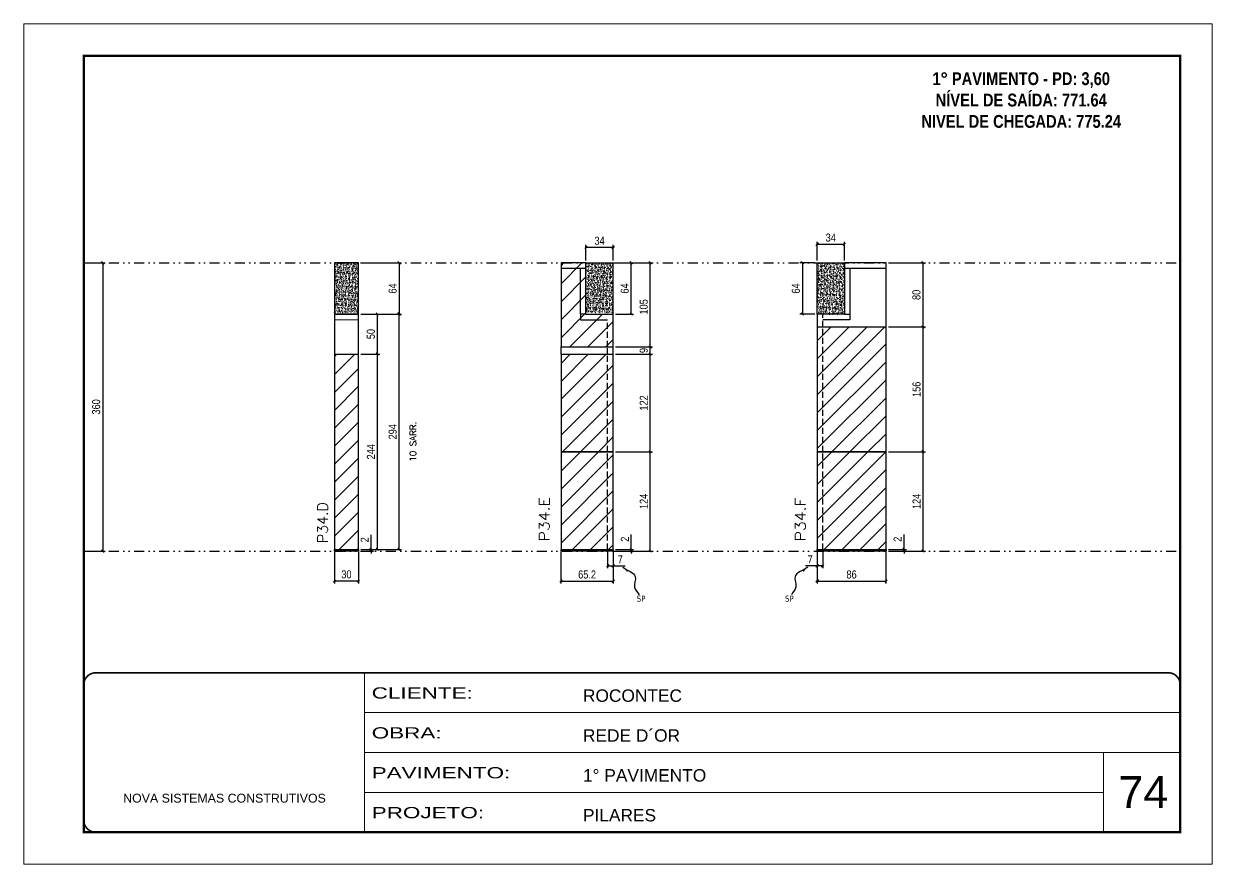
# Model space of a CAD drawing. Extents: x 2949 to 9203, y -16089 to 12527.
# Drawn here: x 4548 to 6033, y -9198 to -8148 of the extents above; entities that cross this region are included whole.
import ezdxf

# ---------------------------------------------------------------- set-up
doc = ezdxf.new("R2010")
doc.units = 0
for name, pattern in [('CONTINUO', [0]), ('DASHED', [0.75, 0.5, -0.25]), ('DIVIDE2', [0.625, 0.25, -0.125, 0, -0.125, 0, -0.125]), ('HIDDEN', [0.375, 0.25, -0.125])]:
    doc.linetypes.add(name, pattern=pattern)
for name, color, linetype, lineweight in [('CARIMBO', 255, 'Continuous', 9), ('Folhas', 255, 'Continuous', 9), ('Hachura', 251, 'Continuous', 9), ('Sarr 2.2x7', 40, 'Continuous', 9), ('SARRAFO DE PRESSAO', 251, 'DASHED', 9), ('Texto Seção', 7, 'Continuous', 15)]:
    doc.layers.add(name, color=color, linetype=linetype, lineweight=lineweight)
for name, color, linetype in [('COTA', 241, 'Continuous'), ('cotas', 4, 'Continuous'), ('NOMENCLATURA', 7, 'Continuous'), ('Nível', 160, 'Continuous'), ('Painéis', 200, 'Continuous'), ('SARR_2.2x7', 40, 'Continuous'), ('Sarrafo de Pressão', 42, 'HIDDEN'), ('texto', 7, 'Continuous')]:
    doc.layers.add(name, color=color, linetype=linetype)
doc.styles.add('ARIAL', font='arial.ttf')
doc.styles.add('COTA TECNICA', font='techl___.ttf', dxfattribs={"height": 10})
doc.styles.add('COTA TECNICA-50', font='techl___.ttf', dxfattribs={"height": 10})
doc.styles.add('REGUA-120', font='ROMANS.shx', dxfattribs={"height": 15})
doc.styles.add('ROMANC', font='techb___.ttf', dxfattribs={"height": 2.5})
doc.styles.add('ROMANS', font='romans.shx')
doc.styles.get("Standard").update_dxf_attribs({"font": 'arial.ttf'})
doc.styles.add('Tecnologia', font='')
doc.styles.get('Tecnologia').set_extended_font_data('Forgotten Futurist')
doc.dimstyles.new('COTA PAINEL-50', dxfattribs={"dimtxt": 10, "dimasz": 3, "dimexe": 3, "dimexo": 3, "dimgap": 3, "dimtad": 1, "dimdec": 1, "dimzin": 12, "dimdsep": 46, "dimtxsty": 'COTA TECNICA-50', "dimblk1": 'OBLIQUE', "dimblk2": 'OBLIQUE', "dimsah": 1, "dimcen": 0.9, "dimclrd": 4, "dimclre": 4, "dimclrt": 240, "dimadec": 1, "dimazin": 3, "dimtfac": 1, "dimtdec": 1, "dimtmove": 0, "dimatfit": 3, "dimfxl": 1, "dimtolj": 1, "dimtzin": 12, "dimarcsym": 0})
doc.dimstyles.new('PAINEL', dxfattribs={"dimtxt": 10, "dimasz": 3, "dimexe": 3, "dimexo": 3, "dimgap": 3, "dimtad": 1, "dimdec": 1, "dimzin": 12, "dimdsep": 46, "dimtxsty": 'COTA TECNICA', "dimblk1": 'OBLIQUE', "dimblk2": 'OBLIQUE', "dimsah": 1, "dimcen": 0.9, "dimclrd": 4, "dimclre": 4, "dimclrt": 240, "dimadec": 1, "dimazin": 3, "dimtfac": 1, "dimtdec": 1, "dimtmove": 0, "dimatfit": 3, "dimfxl": 1, "dimtolj": 1, "dimtzin": 12, "dimarcsym": 0})
doc.dimstyles.get("Standard").update_dxf_attribs({"dimtxt": 0.18, "dimasz": 0.18, "dimexe": 0.18, "dimexo": 0.0625, "dimgap": 0.09, "dimtad": 0, "dimtih": 1, "dimtoh": 1, "dimdec": 4, "dimzin": 0, "dimdsep": 46, "dimtxsty": 'Standard', "dimcen": 0.09, "dimadec": 0, "dimazin": 0, "dimtfac": 1, "dimtdec": 4, "dimtofl": 0, "dimtmove": 0, "dimatfit": 3, "dimfxl": 1, "dimtolj": 1, "dimtzin": 0, "dimarcsym": 0})
pattern_1 = [(45, (-126071.967, -37644.947), (-11.2253202, 11.2253202), [])]

# ---------------------------------------------------------------- blocks, each defined once
blk = doc.blocks.new('9999999999')
at = {"color": 30, "linetype": 'CONTINUO'}
for p, q in [((98564.6, 34230.2), (98564.6, 34429.4)), ((98564.6, 34379.6), (99584, 34379.6)), ((98564.6, 34329.8), (99488, 34329.8)), ((99584, 34329.8), (99488, 34329.8)), ((99488, 34329.8), (99488, 34230.2)), ((98564.6, 34280), (99488, 34280))]:
    blk.add_line(p, q, dxfattribs=at)
at = {"color": 30, "linetype": 'CONTINUO', "const_width": 2}
blk.add_lwpolyline([(99584, 34230.2), (99584, 34414.4, 0.414214), (99569, 34429.4), (98229, 34429.4, 0.414214), (98214, 34414.4), (98214, 34245.2, 0.414214), (98229, 34230.2), (99584, 34230.2)], format="xyb", dxfattribs=at)
at = {"layer": 'Folhas'}
blk.add_lwpolyline([(98139, 34190.2), (99624, 34190.2), (99624, 35240.2), (98139, 35240.2)], close=True, dxfattribs=at)
at = {"layer": 'Folhas', "color": 30, "const_width": 3}
blk.add_lwpolyline([(98214, 34230.2), (99584, 34230.2), (99584, 35200.2), (98214, 35200.2)], close=True, dxfattribs=at)
at = {"color": 7, "linetype": 'Continuous', "ltscale": 5, "style": 'ARIAL'}
for s, height, p in [('ROCONTEC', 15.48, (98837.7, 34393.1)), ('REDE D´OR', 15.48, (98837.7, 34343.3)), ('1° PAVIMENTO', 15.483, (98837.7, 34293.5)), ('NOVA SISTEMAS CONSTRUTIVOS', 11.059, (98263.2, 34267.2)), ('PILARES', 15.48, (98837.7, 34243.7))]:
    blk.add_text(s, height=height, dxfattribs=at).set_placement(p)
at = {"layer": 'Folhas', "color": 7, "style": 'Tecnologia', "width": 1.5}
for s, p in [('CLIENTE:', (98573.7, 34397.2)), ('OBRA:', (98573.7, 34347.3)), ('PAVIMENTO:', (98573.7, 34297.5)), ('PROJETO:', (98573.7, 34247.7))]:
    blk.add_text(s, height=14, dxfattribs=at).set_placement(p)
blk = doc.blocks.new('_Oblique')
at = {"color": 0, "linetype": 'ByBlock', "lineweight": -2}
blk.add_line((-0.5, -0.5), (0.5, 0.5), dxfattribs=at)
blk = doc.blocks.new('*D2669')
at = {"layer": 'cotas', "color": 4, "linetype": 'ByBlock', "lineweight": -2, "transparency": 16777216}
for p, q in [((4625.5, -8446.3), (4649.3, -8446.3)), ((4646.3, -8446.3), (4646.3, -8806.3)), ((4625.5, -8806.3), (4649.3, -8806.3))]:
    blk.add_line(p, q, dxfattribs=at)
at = {"layer": 'Defpoints', "color": 0, "linetype": 'ByBlock', "transparency": 16777216}
for p in [(4622.5, -8446.3), (4622.5, -8806.3), (4646.3, -8806.3)]:
    blk.add_point(p, dxfattribs=at)
at = {"layer": 'cotas', "color": 4, "linetype": 'ByBlock', "lineweight": -2, "transparency": 16777216, "xscale": 3, "yscale": 3, "zscale": 3}
for p, rotation in [((4646.3, -8446.3), 90), ((4646.3, -8806.3), 270)]:
    blk.add_blockref('_Oblique', p, dxfattribs=dict(at, rotation=rotation))
at = {"layer": 'cotas', "color": 240, "linetype": 'ByBlock', "transparency": 16777216, "insert": (4638, -8626.3), "char_height": 10, "attachment_point": 5, "rotation": 90, "style": 'COTA TECNICA'}
blk.add_mtext('\\A1;360', dxfattribs=at)
blk = doc.blocks.new('*D2670')
at = {"layer": 'COTA', "color": 4, "lineweight": -2, "transparency": 16777216}
for p, q in [((4935.7, -8807.3), (4935.7, -8846.7)), ((4965.7, -8807.3), (4965.7, -8846.7)), ((4935.7, -8843.7), (4965.7, -8843.7))]:
    blk.add_line(p, q, dxfattribs=at)
at = {"layer": 'Defpoints', "color": 0, "transparency": 16777216}
for p in [(4935.7, -8804.3), (4965.7, -8804.3), (4965.7, -8843.7)]:
    blk.add_point(p, dxfattribs=at)
at = {"layer": 'COTA', "color": 4, "lineweight": -2, "transparency": 16777216, "xscale": 3, "yscale": 3, "zscale": 3, "rotation": 180}
blk.add_blockref('_Oblique', (4935.7, -8843.7), dxfattribs=at)
at = {"layer": 'COTA', "color": 4, "lineweight": -2, "transparency": 16777216, "xscale": 3, "yscale": 3, "zscale": 3}
blk.add_blockref('_Oblique', (4965.7, -8843.7), dxfattribs=at)
at = {"layer": 'COTA', "color": 240, "transparency": 16777216, "insert": (4950.7, -8835.5), "char_height": 10, "attachment_point": 5, "style": 'COTA TECNICA'}
blk.add_mtext('\\A1;30', dxfattribs=at)
blk = doc.blocks.new('*D2671')
at = {"layer": 'COTA', "color": 4, "lineweight": -2, "transparency": 16777216}
for p, q in [((4981.5, -8804.3), (4981.5, -8786.2)), ((4968.7, -8804.3), (4984.5, -8804.3)), ((4981.5, -8806.3), (4981.5, -8804.3)), ((4968.7, -8806.3), (4984.5, -8806.3)), ((4981.5, -8806.3), (4981.5, -8809.3))]:
    blk.add_line(p, q, dxfattribs=at)
at = {"layer": 'Defpoints', "color": 0, "transparency": 16777216}
for p in [(4965.7, -8804.3), (4981.5, -8804.3), (4965.7, -8806.3)]:
    blk.add_point(p, dxfattribs=at)
at = {"layer": 'COTA', "color": 4, "lineweight": -2, "transparency": 16777216, "xscale": 3, "yscale": 3, "zscale": 3}
for p, rotation in [((4981.5, -8804.3), 270), ((4981.5, -8806.3), 90)]:
    blk.add_blockref('_Oblique', p, dxfattribs=dict(at, rotation=rotation))
at = {"layer": 'COTA', "color": 240, "transparency": 16777216, "insert": (4973.5, -8792.3), "char_height": 10, "attachment_point": 5, "rotation": 90, "style": 'COTA TECNICA-50'}
blk.add_mtext('\\A1;2', dxfattribs=at)
blk = doc.blocks.new('*D2693')
at = {"layer": 'COTA', "color": 4, "linetype": 'ByBlock', "lineweight": -2, "transparency": 16777216}
for p, q in [((4968.7, -8446.3), (5019.6, -8446.3)), ((5016.6, -8446.3), (5016.6, -8510.3)), ((4968.7, -8510.3), (5019.6, -8510.3))]:
    blk.add_line(p, q, dxfattribs=at)
at = {"layer": 'Defpoints', "color": 0, "linetype": 'ByBlock', "transparency": 16777216}
for p in [(4965.7, -8446.3), (4965.7, -8510.3), (5016.6, -8510.3)]:
    blk.add_point(p, dxfattribs=at)
at = {"layer": 'COTA', "color": 4, "linetype": 'ByBlock', "lineweight": -2, "transparency": 16777216, "xscale": 3, "yscale": 3, "zscale": 3}
for p, rotation in [((5016.6, -8446.3), 90), ((5016.6, -8510.3), 270)]:
    blk.add_blockref('_Oblique', p, dxfattribs=dict(at, rotation=rotation))
at = {"layer": 'COTA', "color": 240, "linetype": 'ByBlock', "transparency": 16777216, "insert": (5008.5, -8478.3), "char_height": 10, "attachment_point": 5, "rotation": 90, "style": 'COTA TECNICA'}
blk.add_mtext('\\A1;64', dxfattribs=at)
blk = doc.blocks.new('*D2694')
at = {"layer": 'COTA', "color": 4, "linetype": 'ByBlock', "lineweight": -2, "transparency": 16777216}
for p, q in [((4968.7, -8510.3), (5019.6, -8510.3)), ((5016.6, -8804.3), (5016.6, -8510.3)), ((4968.7, -8804.3), (5019.6, -8804.3))]:
    blk.add_line(p, q, dxfattribs=at)
at = {"layer": 'Defpoints', "color": 0, "linetype": 'ByBlock', "transparency": 16777216}
for p in [(4965.7, -8510.3), (5016.6, -8510.3), (4965.7, -8804.3)]:
    blk.add_point(p, dxfattribs=at)
at = {"layer": 'COTA', "color": 4, "linetype": 'ByBlock', "lineweight": -2, "transparency": 16777216, "xscale": 3, "yscale": 3, "zscale": 3}
for p, rotation in [((5016.6, -8510.3), 90), ((5016.6, -8804.3), 270)]:
    blk.add_blockref('_Oblique', p, dxfattribs=dict(at, rotation=rotation))
at = {"layer": 'COTA', "color": 240, "linetype": 'ByBlock', "transparency": 16777216, "insert": (5008.5, -8657.3), "char_height": 10, "attachment_point": 5, "rotation": 90, "style": 'COTA TECNICA'}
blk.add_mtext('\\A1;294', dxfattribs=at)
blk = doc.blocks.new('*D2672')
at = {"layer": 'COTA', "color": 4, "linetype": 'ByBlock', "lineweight": -2, "transparency": 16777216}
for p, q in [((4968.7, -8560.3), (4992.4, -8560.3)), ((4989.4, -8804.3), (4989.4, -8560.3)), ((4968.7, -8804.3), (4992.4, -8804.3))]:
    blk.add_line(p, q, dxfattribs=at)
at = {"layer": 'Defpoints', "color": 0, "linetype": 'ByBlock', "transparency": 16777216}
for p in [(4965.7, -8560.3), (4989.4, -8560.3), (4965.7, -8804.3)]:
    blk.add_point(p, dxfattribs=at)
at = {"layer": 'COTA', "color": 4, "linetype": 'ByBlock', "lineweight": -2, "transparency": 16777216, "xscale": 3, "yscale": 3, "zscale": 3}
for p, rotation in [((4989.4, -8560.3), 90), ((4989.4, -8804.3), 270)]:
    blk.add_blockref('_Oblique', p, dxfattribs=dict(at, rotation=rotation))
at = {"layer": 'COTA', "color": 240, "linetype": 'ByBlock', "transparency": 16777216, "insert": (4981.3, -8682.3), "char_height": 10, "attachment_point": 5, "rotation": 90, "style": 'COTA TECNICA'}
blk.add_mtext('\\A1;244', dxfattribs=at)
blk = doc.blocks.new('*D2673')
at = {"layer": 'COTA', "color": 4, "linetype": 'ByBlock', "lineweight": -2, "transparency": 16777216}
for p, q in [((4968.7, -8510.3), (4992.4, -8510.3)), ((4989.4, -8560.3), (4989.4, -8510.3)), ((4968.7, -8560.3), (4992.4, -8560.3))]:
    blk.add_line(p, q, dxfattribs=at)
at = {"layer": 'Defpoints', "color": 0, "linetype": 'ByBlock', "transparency": 16777216}
for p in [(4965.7, -8510.3), (4989.4, -8510.3), (4965.7, -8560.3)]:
    blk.add_point(p, dxfattribs=at)
at = {"layer": 'COTA', "color": 4, "linetype": 'ByBlock', "lineweight": -2, "transparency": 16777216, "xscale": 3, "yscale": 3, "zscale": 3}
for p, rotation in [((4989.4, -8510.3), 90), ((4989.4, -8560.3), 270)]:
    blk.add_blockref('_Oblique', p, dxfattribs=dict(at, rotation=rotation))
at = {"layer": 'COTA', "color": 240, "linetype": 'ByBlock', "transparency": 16777216, "insert": (4981.2, -8535.3), "char_height": 10, "attachment_point": 5, "rotation": 90, "style": 'COTA TECNICA'}
blk.add_mtext('\\A1;50', dxfattribs=at)
blk = doc.blocks.new('*D2674')
at = {"layer": 'COTA', "color": 4, "lineweight": -2, "transparency": 16777216}
for p, q in [((5218.8, -8807.3), (5218.8, -8846.8)), ((5284, -8807.3), (5284, -8846.8)), ((5218.8, -8843.8), (5284, -8843.8))]:
    blk.add_line(p, q, dxfattribs=at)
at = {"layer": 'Defpoints', "color": 0, "transparency": 16777216}
for p in [(5218.8, -8804.3), (5284, -8804.3), (5284, -8843.8)]:
    blk.add_point(p, dxfattribs=at)
at = {"layer": 'COTA', "color": 4, "lineweight": -2, "transparency": 16777216, "xscale": 3, "yscale": 3, "zscale": 3, "rotation": 180}
blk.add_blockref('_Oblique', (5218.8, -8843.8), dxfattribs=at)
at = {"layer": 'COTA', "color": 4, "lineweight": -2, "transparency": 16777216, "xscale": 3, "yscale": 3, "zscale": 3}
blk.add_blockref('_Oblique', (5284, -8843.8), dxfattribs=at)
at = {"layer": 'COTA', "color": 240, "transparency": 16777216, "insert": (5251.4, -8835.7), "char_height": 10, "attachment_point": 5, "style": 'COTA TECNICA'}
blk.add_mtext('\\A1;65.2', dxfattribs=at)
blk = doc.blocks.new('*D2675')
at = {"layer": 'COTA', "color": 4, "lineweight": -2, "transparency": 16777216}
for p, q in [((5287, -8446.3), (5333.3, -8446.3)), ((5330.3, -8551.3), (5330.3, -8446.3)), ((5287, -8551.3), (5333.3, -8551.3))]:
    blk.add_line(p, q, dxfattribs=at)
at = {"layer": 'Defpoints', "color": 0, "transparency": 16777216}
for p in [(5284, -8446.3), (5330.3, -8446.3), (5284, -8551.3)]:
    blk.add_point(p, dxfattribs=at)
at = {"layer": 'COTA', "color": 4, "lineweight": -2, "transparency": 16777216, "xscale": 3, "yscale": 3, "zscale": 3}
for p, rotation in [((5330.3, -8446.3), 90), ((5330.3, -8551.3), 270)]:
    blk.add_blockref('_Oblique', p, dxfattribs=dict(at, rotation=rotation))
at = {"layer": 'COTA', "color": 240, "transparency": 16777216, "insert": (5322.2, -8501.3), "char_height": 10, "attachment_point": 5, "rotation": 90, "style": 'COTA TECNICA'}
blk.add_mtext('\\A1;105', dxfattribs=at)
blk = doc.blocks.new('*D2676')
at = {"layer": 'COTA', "color": 4, "lineweight": -2, "transparency": 16777216}
for p, q in [((5277, -8807.3), (5277, -8827.8)), ((5284, -8809.3), (5284, -8827.8)), ((5277, -8824.8), (5284, -8824.8)), ((5284, -8824.8), (5298.8, -8824.8))]:
    blk.add_line(p, q, dxfattribs=at)
at = {"layer": 'Defpoints', "color": 0, "transparency": 16777216}
for p in [(5277, -8804.3), (5284, -8806.3), (5284, -8824.8)]:
    blk.add_point(p, dxfattribs=at)
at = {"layer": 'COTA', "color": 4, "lineweight": -2, "transparency": 16777216, "xscale": 3, "yscale": 3, "zscale": 3, "rotation": 180}
blk.add_blockref('_Oblique', (5277, -8824.8), dxfattribs=at)
at = {"layer": 'COTA', "color": 4, "lineweight": -2, "transparency": 16777216, "xscale": 3, "yscale": 3, "zscale": 3}
blk.add_blockref('_Oblique', (5284, -8824.8), dxfattribs=at)
at = {"layer": 'COTA', "color": 240, "transparency": 16777216, "insert": (5292.9, -8816.8), "char_height": 10, "attachment_point": 5, "style": 'COTA TECNICA-50'}
blk.add_mtext('\\A1;7', dxfattribs=at)
blk = doc.blocks.new('*D2677')
at = {"layer": 'COTA', "color": 4, "lineweight": -2, "transparency": 16777216}
for p, q in [((5287, -8682.3), (5333.3, -8682.3)), ((5330.3, -8806.3), (5330.3, -8682.3)), ((5287, -8806.3), (5333.3, -8806.3))]:
    blk.add_line(p, q, dxfattribs=at)
at = {"layer": 'Defpoints', "color": 0, "transparency": 16777216}
for p in [(5284, -8682.3), (5330.3, -8682.3), (5284, -8806.3)]:
    blk.add_point(p, dxfattribs=at)
at = {"layer": 'COTA', "color": 4, "lineweight": -2, "transparency": 16777216, "xscale": 3, "yscale": 3, "zscale": 3}
for p, rotation in [((5330.3, -8682.3), 90), ((5330.3, -8806.3), 270)]:
    blk.add_blockref('_Oblique', p, dxfattribs=dict(at, rotation=rotation))
at = {"layer": 'COTA', "color": 240, "transparency": 16777216, "insert": (5322.2, -8744.3), "char_height": 10, "attachment_point": 5, "rotation": 90, "style": 'COTA TECNICA-50'}
blk.add_mtext('\\A1;124', dxfattribs=at)
blk = doc.blocks.new('*D2678')
at = {"layer": 'COTA', "color": 4, "lineweight": -2, "transparency": 16777216}
for p, q in [((5306.6, -8804.3), (5306.6, -8785.5)), ((5287, -8804.3), (5309.6, -8804.3)), ((5306.6, -8806.3), (5306.6, -8804.3)), ((5287, -8806.3), (5309.6, -8806.3)), ((5306.6, -8806.3), (5306.6, -8809.3))]:
    blk.add_line(p, q, dxfattribs=at)
at = {"layer": 'Defpoints', "color": 0, "transparency": 16777216}
for p in [(5284, -8804.3), (5284, -8806.3), (5306.6, -8806.3)]:
    blk.add_point(p, dxfattribs=at)
at = {"layer": 'COTA', "color": 4, "lineweight": -2, "transparency": 16777216, "xscale": 3, "yscale": 3, "zscale": 3}
for p, rotation in [((5306.6, -8804.3), 270), ((5306.6, -8806.3), 90)]:
    blk.add_blockref('_Oblique', p, dxfattribs=dict(at, rotation=rotation))
at = {"layer": 'COTA', "color": 240, "transparency": 16777216, "insert": (5298.6, -8791.6), "char_height": 10, "attachment_point": 5, "rotation": 90, "style": 'COTA TECNICA-50'}
blk.add_mtext('\\A1;2', dxfattribs=at)
blk = doc.blocks.new('*D2679')
at = {"layer": 'COTA', "color": 4, "linetype": 'ByBlock', "lineweight": -2, "transparency": 16777216}
for p, q in [((5287, -8560.3), (5333.3, -8560.3)), ((5330.3, -8682.3), (5330.3, -8560.3)), ((5287, -8682.3), (5333.3, -8682.3))]:
    blk.add_line(p, q, dxfattribs=at)
at = {"layer": 'Defpoints', "color": 0, "linetype": 'ByBlock', "transparency": 16777216}
for p in [(5284, -8560.3), (5330.3, -8560.3), (5284, -8682.3)]:
    blk.add_point(p, dxfattribs=at)
at = {"layer": 'COTA', "color": 4, "linetype": 'ByBlock', "lineweight": -2, "transparency": 16777216, "xscale": 3, "yscale": 3, "zscale": 3}
for p, rotation in [((5330.3, -8560.3), 90), ((5330.3, -8682.3), 270)]:
    blk.add_blockref('_Oblique', p, dxfattribs=dict(at, rotation=rotation))
at = {"layer": 'COTA', "color": 240, "linetype": 'ByBlock', "transparency": 16777216, "insert": (5322.2, -8621.3), "char_height": 10, "attachment_point": 5, "rotation": 90, "style": 'COTA TECNICA'}
blk.add_mtext('\\A1;122', dxfattribs=at)
blk = doc.blocks.new('*D2680')
at = {"layer": 'COTA', "color": 4, "lineweight": -2, "transparency": 16777216}
for p, q in [((5538.9, -8807.3), (5538.9, -8846.8)), ((5624.9, -8807.3), (5624.9, -8846.8)), ((5538.9, -8843.8), (5624.9, -8843.8))]:
    blk.add_line(p, q, dxfattribs=at)
at = {"layer": 'Defpoints', "color": 0, "transparency": 16777216}
for p in [(5538.9, -8804.3), (5624.9, -8804.3), (5624.9, -8843.8)]:
    blk.add_point(p, dxfattribs=at)
at = {"layer": 'COTA', "color": 4, "lineweight": -2, "transparency": 16777216, "xscale": 3, "yscale": 3, "zscale": 3, "rotation": 180}
blk.add_blockref('_Oblique', (5538.9, -8843.8), dxfattribs=at)
at = {"layer": 'COTA', "color": 4, "lineweight": -2, "transparency": 16777216, "xscale": 3, "yscale": 3, "zscale": 3}
blk.add_blockref('_Oblique', (5624.9, -8843.8), dxfattribs=at)
at = {"layer": 'COTA', "color": 240, "transparency": 16777216, "insert": (5581.9, -8835.7), "char_height": 10, "attachment_point": 5, "style": 'COTA TECNICA'}
blk.add_mtext('\\A1;86', dxfattribs=at)
blk = doc.blocks.new('*D2681')
at = {"layer": 'COTA', "color": 4, "lineweight": -2, "transparency": 16777216}
for p, q in [((5538.9, -8809.3), (5538.9, -8827.8)), ((5545.9, -8807.3), (5545.9, -8827.8)), ((5538.9, -8824.8), (5524.2, -8824.8)), ((5545.9, -8824.8), (5538.9, -8824.8))]:
    blk.add_line(p, q, dxfattribs=at)
at = {"layer": 'Defpoints', "color": 0, "transparency": 16777216}
for p in [(5545.9, -8804.3), (5538.9, -8806.3), (5538.9, -8824.8)]:
    blk.add_point(p, dxfattribs=at)
at = {"layer": 'COTA', "color": 4, "lineweight": -2, "transparency": 16777216, "xscale": 3, "yscale": 3, "zscale": 3, "rotation": 180}
blk.add_blockref('_Oblique', (5538.9, -8824.8), dxfattribs=at)
at = {"layer": 'COTA', "color": 4, "lineweight": -2, "transparency": 16777216, "xscale": 3, "yscale": 3, "zscale": 3}
blk.add_blockref('_Oblique', (5545.9, -8824.8), dxfattribs=at)
at = {"layer": 'COTA', "color": 240, "transparency": 16777216, "insert": (5530.1, -8816.8), "char_height": 10, "attachment_point": 5, "style": 'COTA TECNICA-50'}
blk.add_mtext('\\A1;7', dxfattribs=at)
blk = doc.blocks.new('*D2682')
at = {"layer": 'COTA', "color": 4, "lineweight": -2, "transparency": 16777216}
for p, q in [((5627.9, -8682.3), (5674.2, -8682.3)), ((5671.2, -8806.3), (5671.2, -8682.3)), ((5627.9, -8806.3), (5674.2, -8806.3))]:
    blk.add_line(p, q, dxfattribs=at)
at = {"layer": 'Defpoints', "color": 0, "transparency": 16777216}
for p in [(5624.9, -8682.3), (5671.2, -8682.3), (5624.9, -8806.3)]:
    blk.add_point(p, dxfattribs=at)
at = {"layer": 'COTA', "color": 4, "lineweight": -2, "transparency": 16777216, "xscale": 3, "yscale": 3, "zscale": 3}
for p, rotation in [((5671.2, -8682.3), 90), ((5671.2, -8806.3), 270)]:
    blk.add_blockref('_Oblique', p, dxfattribs=dict(at, rotation=rotation))
at = {"layer": 'COTA', "color": 240, "transparency": 16777216, "insert": (5663.1, -8744.3), "char_height": 10, "attachment_point": 5, "rotation": 90, "style": 'COTA TECNICA-50'}
blk.add_mtext('\\A1;124', dxfattribs=at)
blk = doc.blocks.new('*D2683')
at = {"layer": 'COTA', "color": 4, "lineweight": -2, "transparency": 16777216}
for p, q in [((5647.4, -8804.3), (5647.4, -8785.5)), ((5627.9, -8804.3), (5650.4, -8804.3)), ((5647.4, -8806.3), (5647.4, -8804.3)), ((5627.9, -8806.3), (5650.4, -8806.3)), ((5647.4, -8806.3), (5647.4, -8809.3))]:
    blk.add_line(p, q, dxfattribs=at)
at = {"layer": 'Defpoints', "color": 0, "transparency": 16777216}
for p in [(5624.9, -8804.3), (5624.9, -8806.3), (5647.4, -8806.3)]:
    blk.add_point(p, dxfattribs=at)
at = {"layer": 'COTA', "color": 4, "lineweight": -2, "transparency": 16777216, "xscale": 3, "yscale": 3, "zscale": 3}
for p, rotation in [((5647.4, -8804.3), 270), ((5647.4, -8806.3), 90)]:
    blk.add_blockref('_Oblique', p, dxfattribs=dict(at, rotation=rotation))
at = {"layer": 'COTA', "color": 240, "transparency": 16777216, "insert": (5639.4, -8791.6), "char_height": 10, "attachment_point": 5, "rotation": 90, "style": 'COTA TECNICA-50'}
blk.add_mtext('\\A1;2', dxfattribs=at)
blk = doc.blocks.new('*D2684')
at = {"layer": 'COTA', "color": 4, "linetype": 'ByBlock', "lineweight": -2, "transparency": 16777216}
for p, q in [((5287, -8446.3), (5309.6, -8446.3)), ((5306.6, -8510.3), (5306.6, -8446.3)), ((5287, -8510.3), (5309.6, -8510.3))]:
    blk.add_line(p, q, dxfattribs=at)
at = {"layer": 'Defpoints', "color": 0, "linetype": 'ByBlock', "transparency": 16777216}
for p in [(5284, -8446.3), (5306.6, -8446.3), (5284, -8510.3)]:
    blk.add_point(p, dxfattribs=at)
at = {"layer": 'COTA', "color": 4, "linetype": 'ByBlock', "lineweight": -2, "transparency": 16777216, "xscale": 3, "yscale": 3, "zscale": 3}
for p, rotation in [((5306.6, -8446.3), 90), ((5306.6, -8510.3), 270)]:
    blk.add_blockref('_Oblique', p, dxfattribs=dict(at, rotation=rotation))
at = {"layer": 'COTA', "color": 240, "linetype": 'ByBlock', "transparency": 16777216, "insert": (5298.5, -8478.3), "char_height": 10, "attachment_point": 5, "rotation": 90, "style": 'COTA TECNICA'}
blk.add_mtext('\\A1;64', dxfattribs=at)
blk = doc.blocks.new('*D2687')
at = {"layer": 'COTA', "color": 4, "linetype": 'ByBlock', "lineweight": -2, "transparency": 16777216}
for p, q in [((5627.9, -8526.3), (5674.2, -8526.3)), ((5671.2, -8682.3), (5671.2, -8526.3)), ((5627.9, -8682.3), (5674.2, -8682.3))]:
    blk.add_line(p, q, dxfattribs=at)
at = {"layer": 'Defpoints', "color": 0, "linetype": 'ByBlock', "transparency": 16777216}
for p in [(5624.9, -8526.3), (5671.2, -8526.3), (5624.9, -8682.3)]:
    blk.add_point(p, dxfattribs=at)
at = {"layer": 'COTA', "color": 4, "linetype": 'ByBlock', "lineweight": -2, "transparency": 16777216, "xscale": 3, "yscale": 3, "zscale": 3}
for p, rotation in [((5671.2, -8526.3), 90), ((5671.2, -8682.3), 270)]:
    blk.add_blockref('_Oblique', p, dxfattribs=dict(at, rotation=rotation))
at = {"layer": 'COTA', "color": 240, "linetype": 'ByBlock', "transparency": 16777216, "insert": (5663.1, -8604.3), "char_height": 10, "attachment_point": 5, "rotation": 90, "style": 'COTA TECNICA'}
blk.add_mtext('\\A1;156', dxfattribs=at)
blk = doc.blocks.new('*D2696')
at = {"layer": 'COTA', "color": 4, "linetype": 'ByBlock', "lineweight": -2, "transparency": 16777216}
for p, q in [((5250, -8443.3), (5250, -8423.9)), ((5250, -8426.9), (5284, -8426.9)), ((5284, -8443.3), (5284, -8423.9))]:
    blk.add_line(p, q, dxfattribs=at)
at = {"layer": 'Defpoints', "color": 0, "linetype": 'ByBlock', "transparency": 16777216}
for p in [(5284, -8426.9), (5250, -8446.3), (5284, -8446.3)]:
    blk.add_point(p, dxfattribs=at)
at = {"layer": 'COTA', "color": 4, "linetype": 'ByBlock', "lineweight": -2, "transparency": 16777216, "xscale": 3, "yscale": 3, "zscale": 3, "rotation": 180}
blk.add_blockref('_Oblique', (5250, -8426.9), dxfattribs=at)
at = {"layer": 'COTA', "color": 4, "linetype": 'ByBlock', "lineweight": -2, "transparency": 16777216, "xscale": 3, "yscale": 3, "zscale": 3}
blk.add_blockref('_Oblique', (5284, -8426.9), dxfattribs=at)
at = {"layer": 'COTA', "color": 240, "linetype": 'ByBlock', "transparency": 16777216, "insert": (5267, -8418.7), "char_height": 10, "attachment_point": 5, "style": 'COTA TECNICA'}
blk.add_mtext('\\A1;34', dxfattribs=at)
blk = doc.blocks.new('*D2695')
at = {"layer": 'COTA', "color": 4, "linetype": 'ByBlock', "lineweight": -2, "transparency": 16777216}
for p, q in [((5627.9, -8446.3), (5674.2, -8446.3)), ((5671.2, -8526.3), (5671.2, -8446.3)), ((5627.9, -8526.3), (5674.2, -8526.3))]:
    blk.add_line(p, q, dxfattribs=at)
at = {"layer": 'Defpoints', "color": 0, "linetype": 'ByBlock', "transparency": 16777216}
for p in [(5624.9, -8446.3), (5671.2, -8446.3), (5624.9, -8526.3)]:
    blk.add_point(p, dxfattribs=at)
at = {"layer": 'COTA', "color": 4, "linetype": 'ByBlock', "lineweight": -2, "transparency": 16777216, "xscale": 3, "yscale": 3, "zscale": 3}
for p, rotation in [((5671.2, -8446.3), 90), ((5671.2, -8526.3), 270)]:
    blk.add_blockref('_Oblique', p, dxfattribs=dict(at, rotation=rotation))
at = {"layer": 'COTA', "color": 240, "linetype": 'ByBlock', "transparency": 16777216, "insert": (5663, -8486.3), "char_height": 10, "attachment_point": 5, "rotation": 90, "style": 'COTA TECNICA'}
blk.add_mtext('\\A1;80', dxfattribs=at)
blk = doc.blocks.new('*D2698')
at = {"layer": 'COTA', "color": 4, "lineweight": -2, "transparency": 16777216}
for p, q in [((5535.9, -8446.3), (5517.4, -8446.3)), ((5520.4, -8446.3), (5520.4, -8510.3)), ((5535.9, -8510.3), (5517.4, -8510.3))]:
    blk.add_line(p, q, dxfattribs=at)
at = {"layer": 'Defpoints', "color": 0, "transparency": 16777216}
for p in [(5538.9, -8446.3), (5520.4, -8510.3), (5538.9, -8510.3)]:
    blk.add_point(p, dxfattribs=at)
at = {"layer": 'COTA', "color": 4, "lineweight": -2, "transparency": 16777216, "xscale": 3, "yscale": 3, "zscale": 3}
for p, rotation in [((5520.4, -8446.3), 90), ((5520.4, -8510.3), 270)]:
    blk.add_blockref('_Oblique', p, dxfattribs=dict(at, rotation=rotation))
at = {"layer": 'COTA', "color": 240, "transparency": 16777216, "insert": (5512.3, -8478.3), "char_height": 10, "attachment_point": 5, "rotation": 90, "style": 'COTA TECNICA'}
blk.add_mtext('\\A1;64', dxfattribs=at)
blk = doc.blocks.new('*D2699')
at = {"layer": 'COTA', "color": 4, "lineweight": -2, "transparency": 16777216}
for p, q in [((5538.9, -8443.3), (5538.9, -8420)), ((5538.9, -8423), (5572.9, -8423)), ((5572.9, -8443.3), (5572.9, -8420))]:
    blk.add_line(p, q, dxfattribs=at)
at = {"layer": 'Defpoints', "color": 0, "transparency": 16777216}
for p in [(5572.9, -8423), (5538.9, -8446.3), (5572.9, -8446.3)]:
    blk.add_point(p, dxfattribs=at)
at = {"layer": 'COTA', "color": 4, "lineweight": -2, "transparency": 16777216, "xscale": 3, "yscale": 3, "zscale": 3, "rotation": 180}
blk.add_blockref('_Oblique', (5538.9, -8423), dxfattribs=at)
at = {"layer": 'COTA', "color": 4, "lineweight": -2, "transparency": 16777216, "xscale": 3, "yscale": 3, "zscale": 3}
blk.add_blockref('_Oblique', (5572.9, -8423), dxfattribs=at)
at = {"layer": 'COTA', "color": 240, "transparency": 16777216, "insert": (5555.9, -8414.8), "char_height": 10, "attachment_point": 5, "style": 'COTA TECNICA'}
blk.add_mtext('\\A1;34', dxfattribs=at)
blk = doc.blocks.new('*D2700')
at = {"layer": 'COTA', "color": 4, "lineweight": -2, "transparency": 16777216}
for p, q in [((5287, -8551.3), (5333.3, -8551.3)), ((5330.3, -8560.3), (5330.3, -8551.3)), ((5287, -8560.3), (5333.3, -8560.3))]:
    blk.add_line(p, q, dxfattribs=at)
at = {"layer": 'Defpoints', "color": 0, "transparency": 16777216}
for p in [(5284, -8551.3), (5330.3, -8551.3), (5284, -8560.3)]:
    blk.add_point(p, dxfattribs=at)
at = {"layer": 'COTA', "color": 4, "lineweight": -2, "transparency": 16777216, "xscale": 3, "yscale": 3, "zscale": 3}
for p, rotation in [((5330.3, -8551.3), 90), ((5330.3, -8560.3), 270)]:
    blk.add_blockref('_Oblique', p, dxfattribs=dict(at, rotation=rotation))
at = {"layer": 'COTA', "color": 240, "transparency": 16777216, "insert": (5322.2, -8555.8), "char_height": 10, "attachment_point": 5, "rotation": 90, "style": 'COTA TECNICA-50'}
blk.add_mtext('\\A1;9', dxfattribs=at)

msp = doc.modelspace()

# ---------------------------------------------------------------- hatches: boundary and pattern name
at = {"layer": 'COTA', "linetype": 'ByBlock'}
h = msp.add_hatch(dxfattribs=at)
h.set_pattern_fill('AR-CONC', color=256, scale=0.03)
h.set_pattern_definition([(50, (-125190.931, -39959.097), (5.46554007, -0.47817257), [0.5715, -6.2865]), (355, (-125190.931, -39959.097), (-1.05730264, 5.73170536), [0.4572, -5.02921753]), (100.4514447, (-125190.4754, -39959.137), (4.40823741, 5.25353256), [0.48570026, -5.34270734]), (46.1842, (-125190.931, -39957.573), (8.13237123, -1.26126984), [0.85725, -9.42975]), (96.6355576, (-125190.253, -39957.678), (7.122124, 7.42278374), [0.7285507, -8.01406824]), (351.184151, (-125190.931, -39957.573), (7.122124, 7.42278374), [0.685799, -7.54379196]), (21, (-125190.169, -39957.954), (4.54843174, -3.06795595), [0.5715, -6.2865]), (326, (-125190.169, -39957.954), (1.85406085, 5.52563898), [0.4572, -5.0292]), (71.451445, (-125189.79, -39958.21), (6.40249258, 2.45768307), [0.48570026, -5.34269813]), (37.5, (-125190.9308, -39959.0971), (0.092658098, 2.536651166), [0, -4.96824, 0, -5.1054, 0, -5.04825]), (7.5, (-125190.9308, -39959.097), (2.004589875, 3.005417245), [0, -2.91084, 0, -4.85394, 0, -1.92405]), (327.5, (-125192.63, -39959.0971), (4.067717855, -0.17186232), [0, -1.905, 0, -5.9436, 0, -7.8867]), (317.5, (-125193.392, -39959.097), (4.44387544, 0.76279473), [0, -2.4765, 0, -3.94716, 0, -5.6007])])
h.paths.add_polyline_path([(4935.67, -8508.33), (4965.67, -8508.33), (4965.67, -8446.33), (4935.67, -8446.33)])
h = msp.add_hatch(dxfattribs=at)
h.set_pattern_fill('AR-CONC', color=256, scale=0.03)
h.set_pattern_definition([(50, (-126071.9665, -37670.947), (5.46554007, -0.47817257), [0.5715, -6.2865]), (355, (-126071.9665, -37670.947), (-1.05730264, 5.73170536), [0.4572, -5.02921753]), (100.4514447, (-126071.511, -37670.987), (4.40823741, 5.25353256), [0.48570026, -5.34270734]), (46.1842, (-126071.9665, -37669.423), (8.13237123, -1.26126984), [0.85725, -9.42975]), (96.6355576, (-126071.289, -37669.528), (7.122124, 7.42278374), [0.7285507, -8.01406824]), (351.184151, (-126071.9665, -37669.423), (7.122124, 7.42278374), [0.685799, -7.54379196]), (21, (-126071.2045, -37669.804), (4.54843174, -3.06795595), [0.5715, -6.2865]), (326, (-126071.2045, -37669.804), (1.85406085, 5.52563898), [0.4572, -5.0292]), (71.451445, (-126070.8255, -37670.0596), (6.40249258, 2.45768307), [0.48570026, -5.34269813]), (37.5, (-126071.9665, -37670.947), (0.092658098, 2.536651166), [0, -4.96824, 0, -5.1054, 0, -5.04825]), (7.5, (-126071.9665, -37670.947), (2.004589875, 3.005417245), [0, -2.91084, 0, -4.85394, 0, -1.92405]), (327.5, (-126073.6658, -37670.947), (4.067717855, -0.17186232), [0, -1.905, 0, -5.9436, 0, -7.8867]), (317.5, (-126074.4278, -37670.947), (4.44387544, 0.76279473), [0, -2.4765, 0, -3.94716, 0, -5.6007])])
h.paths.add_polyline_path([(5284.04, -8446.33), (5250.04, -8446.33), (5250.04, -8486.33), (5284.04, -8486.33)])
h.paths.add_polyline_path([(5250.04, -8486.33), (5250.04, -8508.33), (5284.04, -8508.33), (5284.04, -8486.33)])
h = msp.add_hatch(dxfattribs=at)
h.set_pattern_fill('AR-CONC', color=256, scale=0.03)
h.set_pattern_definition([(50, (846.7493, -5113.3443), (5.46554, -0.4781726), [0.5715, -6.2865]), (355, (846.7493, -5113.3443), (-1.0573026, 5.7317054), [0.4572, -5.0292175]), (100.45144, (847.205, -5113.384), (4.4082374, 5.2535326), [0.4857, -5.3427073]), (46.1842, (846.749, -5111.82), (8.132371, -1.26127), [0.85725, -9.42975]), (96.63556, (847.427, -5111.9254), (7.122124, 7.422784), [0.728551, -8.014068]), (351.18415, (846.749, -5111.82), (7.122124, 7.422784), [0.685799, -7.543792]), (21, (847.5113, -5112.2013), (4.5484317, -3.067956), [0.5715, -6.2865]), (326, (847.5113, -5112.2013), (1.854061, 5.525639), [0.4572, -5.0292]), (71.45144, (847.8904, -5112.457), (6.4024926, 2.457683), [0.4857, -5.342698]), (37.5, (846.7493, -5113.3443), (0.0926581, 2.53665117), [0, -4.96824, 0, -5.1054, 0, -5.04825]), (7.5, (846.7493, -5113.3443), (2.0045899, 3.0054172), [0, -2.91084, 0, -4.85394, 0, -1.92405]), (327.5, (845.05, -5113.3443), (4.06771786, -0.1718623), [0, -1.905, 0, -5.9436, 0, -7.8867]), (317.5, (844.288, -5113.3443), (4.4438754, 0.7627947), [0, -2.4765, 0, -3.94716, 0, -5.6007])])
h.paths.add_polyline_path([(5572.92, -8446.33), (5538.92, -8446.33), (5538.92, -8510.33), (5572.92, -8510.33)])
at = {"layer": 'Hachura'}
h = msp.add_hatch(dxfattribs=at)
h.set_pattern_fill('ANSI31', color=256, scale=5)
h.set_pattern_definition([(45, (0, 1148.575), (-11.22532, 11.22532), [])])
h.paths.add_polyline_path([(5284.04, -8510.33), (5250.04, -8510.33), (5250.04, -8446.33), (5218.84, -8446.33), (5218.84, -8551.33), (5284.04, -8551.33)])
at = {"layer": 'Hachura', "linetype": 'ByBlock'}
h = msp.add_hatch(dxfattribs=at)
h.set_pattern_fill('ANSI31', color=256, scale=5)
h.set_pattern_definition(pattern_1)
h.paths.add_polyline_path([(5624.92, -8526.33), (5538.92, -8526.33), (5538.92, -8682.33), (5624.92, -8682.33)])
h = msp.add_hatch(dxfattribs=at)
h.set_pattern_fill('ANSI31', color=256, scale=5)
h.set_pattern_definition(pattern_1)
h.paths.add_polyline_path([(4935.67, -8804.33), (4965.67, -8804.33), (4965.67, -8560.33), (4935.67, -8560.33)])
h = msp.add_hatch(dxfattribs=at)
h.set_pattern_fill('ANSI31', color=256, scale=5)
h.set_pattern_definition(pattern_1)
h.paths.add_polyline_path([(5218.84, -8682.33), (5284.04, -8682.33), (5284.04, -8560.33), (5218.84, -8560.33)])
h = msp.add_hatch(dxfattribs=at)
h.set_pattern_fill('ANSI31', color=256, scale=5)
h.set_pattern_definition(pattern_1)
h.paths.add_polyline_path([(5284.04, -8682.33), (5218.84, -8682.33), (5218.84, -8804.33), (5284.04, -8804.33)])
h = msp.add_hatch(dxfattribs=at)
h.set_pattern_fill('ANSI31', color=256, scale=5)
h.set_pattern_definition(pattern_1)
h.paths.add_polyline_path([(5624.92, -8682.33), (5538.92, -8682.33), (5538.92, -8804.33), (5624.92, -8804.33)])

# ---------------------------------------------------------------- linework, layer by layer
at = {"layer": 'COTA', "linetype": 'ByBlock'}
for p, q in [((5250.04, -8446.33), (5284.04, -8446.33)), ((5284.04, -8510.33), (5284.04, -8446.33)), ((5538.92, -8510.33), (5538.92, -8446.33)), ((5538.92, -8446.33), (5572.92, -8446.33))]:
    msp.add_line(p, q, dxfattribs=at)
msp.add_lwpolyline([(4935.67, -8510.33), (4965.67, -8510.33), (4965.67, -8446.33), (4935.67, -8446.33)], close=True, dxfattribs=at)
at = {"layer": 'Nível', "color": 4, "linetype": 'DIVIDE2', "ltscale": 50}
for p, q in [((4622.53, -8446.33), (5992.53, -8446.33)), ((4622.53, -8806.33), (5992.53, -8806.33))]:
    msp.add_line(p, q, dxfattribs=at)
at = {"layer": 'Painéis'}
for p, q in [((5250.04, -8446.33), (5218.84, -8446.33)), ((5218.84, -8446.33), (5218.84, -8551.33)), ((5250.04, -8510.33), (5250.04, -8446.33)), ((5572.92, -8446.33), (5572.92, -8510.33)), ((5624.92, -8446.33), (5572.92, -8446.33)), ((5624.92, -8682.33), (5624.92, -8446.33)), ((4935.67, -8519.33), (4935.67, -8804.33)), ((4965.67, -8804.33), (4965.67, -8519.33)), ((5250.04, -8510.33), (5284.04, -8510.33)), ((5284.04, -8551.33), (5284.04, -8510.33)), ((5538.92, -8510.33), (5538.92, -8682.33)), ((5572.92, -8510.33), (5538.92, -8510.33)), ((5538.92, -8526.33), (5624.92, -8526.33)), ((5218.84, -8551.33), (5284.04, -8551.33)), ((5218.84, -8560.33), (5218.84, -8551.33)), ((5284.04, -8560.33), (5284.04, -8551.33)), ((4935.67, -8560.33), (4965.67, -8560.33)), ((5218.84, -8560.33), (5218.84, -8682.33)), ((5218.84, -8560.33), (5284.04, -8560.33)), ((5284.04, -8682.33), (5284.04, -8560.33)), ((5218.84, -8682.33), (5284.04, -8682.33)), ((5538.92, -8682.33), (5624.92, -8682.33)), ((4935.67, -8804.33), (4965.67, -8804.33)), ((4935.67, -8804.33), (4965.67, -8804.33)), ((4935.67, -8806.33), (4935.67, -8804.33)), ((4965.67, -8804.33), (4965.67, -8806.33)), ((4965.67, -8806.33), (4935.67, -8806.33))]:
    msp.add_line(p, q, dxfattribs=at)
msp.add_lwpolyline([(4965.67, -8519.33), (4965.67, -8510.33), (4935.67, -8510.33), (4935.67, -8519.33)], dxfattribs=at)
for points in [[(5218.84, -8804.33), (5284.04, -8804.33), (5284.04, -8682.33), (5218.84, -8682.33)], [(5538.92, -8804.33), (5624.92, -8804.33), (5624.92, -8682.33), (5538.92, -8682.33)], [(5218.84, -8804.33), (5284.04, -8804.33), (5284.04, -8806.33), (5218.84, -8806.33)], [(5538.92, -8804.33), (5624.92, -8804.33), (5624.92, -8806.33), (5538.92, -8806.33)]]:
    msp.add_lwpolyline(points, close=True, dxfattribs=at)
at = {"layer": 'Sarr 2.2x7'}
msp.add_line((4935.67, -8517.33), (4965.67, -8517.33), dxfattribs=at)
at = {"layer": 'SARR_2.2x7'}
for p, q in [((5250.04, -8453.33), (5218.84, -8453.33)), ((5243.04, -8510.33), (5243.04, -8453.33)), ((5624.92, -8453.33), (5572.92, -8453.33)), ((5579.92, -8453.33), (5579.92, -8510.33)), ((5250.04, -8510.33), (5243.04, -8510.33)), ((5243.04, -8510.33), (5243.04, -8517.33)), ((5243.04, -8517.33), (5277.04, -8517.33)), ((5579.92, -8517.33), (5545.92, -8517.33)), ((5572.92, -8510.33), (5579.92, -8510.33)), ((5579.92, -8510.33), (5579.92, -8517.33))]:
    msp.add_line(p, q, dxfattribs=at)
at = {"layer": 'Sarrafo de Pressão', "ltscale": 30}
for p, q in [((5277.04, -8551.33), (5277.04, -8517.33)), ((5545.92, -8526.33), (5545.92, -8510.33)), ((5545.92, -8682.33), (5545.92, -8526.33)), ((5277.04, -8560.33), (5277.04, -8551.33)), ((5277.04, -8682.33), (5277.04, -8560.33)), ((5277.04, -8804.33), (5277.04, -8682.33)), ((5545.92, -8804.33), (5545.92, -8682.33))]:
    msp.add_line(p, q, dxfattribs=at)

# ---------------------------------------------------------------- block references
at = {"layer": 'SARRAFO DE PRESSAO', "color": 6, "linetype": 'ByBlock'}
msp.add_blockref('9999999999', (-93591.44, -43387.82), dxfattribs=at)

# ---------------------------------------------------------------- texts
at = {"layer": 'CARIMBO', "style": 'ARIAL'}
msp.add_text('74', height=40, dxfattribs=at).set_placement((5915.39, -9127.47))
at = {"layer": 'NOMENCLATURA', "color": 2, "insert": (5793.86, -8181.56), "char_height": 16, "attachment_point": 2, "style": 'ROMANC'}
msp.add_mtext_dynamic_manual_height_columns('\\P1° PAVIMENTO - PD: 3,60\\PNÍVEL DE SAÍDA: 771.64\\PNIVEL DE CHEGADA: 775.24', width=300.2766, gutter_width=1, heights=[0], dxfattribs=at)
at = {"layer": 'texto', "color": 0, "char_height": 7.5, "attachment_point": 5}
for insert in [(5318.81, -8865.83), (5504.15, -8865.83)]:
    msp.add_mtext('{\\fTahoma|b0|i0|c0|p34;\\C4;SP}', dxfattribs=dict(at, insert=insert))
at = {"layer": 'Texto Seção', "linetype": 'Continuous', "style": 'ROMANS'}
msp.add_text('10 SARR.', height=8, rotation=90, dxfattribs=at).set_placement((5037.77, -8694.69))
at = {"layer": 'Texto Seção', "style": 'REGUA-120', "width": 1.1}
for s, p in [('P34.E', (5204.37, -8794.27)), ('P34.F', (5524.46, -8794.27))]:
    msp.add_text(s, height=13, rotation=90, dxfattribs=at).set_placement(p)
at = {"layer": 'Texto Seção', "style": 'REGUA-120'}
msp.add_text('P34.D', height=13, rotation=90, dxfattribs=at).set_placement((4927.42, -8796.56))

# ---------------------------------------------------------------- dimensions: what is measured, and where the dimension line sits
at = {"layer": 'COTA', "linetype": 'ByBlock'}
dim = msp.add_linear_dim(base=(5284.04, -8426.91), p1=(5250.04, -8446.33), p2=(5284.04, -8446.33), dimstyle='PAINEL', dxfattribs=at)
dim.commit()
dim.dimension.update_dxf_attribs({"geometry": '*D2696', "text_midpoint": (5267.04, -8418.69)})
at = {"layer": 'COTA'}
for base, p1, p2, dimstyle, picture, middle in [((5572.92, -8423), (5538.92, -8446.33), (5572.92, -8446.33), 'PAINEL', '*D2699', (5555.92, -8414.78)), ((5284.04, -8824.84), (5277.04, -8804.33), (5284.04, -8806.33), 'COTA PAINEL-50', '*D2676', (5292.9, -8816.77))]:
    dim = msp.add_linear_dim(base=base, p1=p1, p2=p2, dimstyle=dimstyle, dxfattribs=at)
    dim.commit()
    dim.dimension.update_dxf_attribs({"geometry": picture, "text_midpoint": middle})
at = {"layer": 'COTA', "linetype": 'ByBlock'}
for base, p1, p2, picture, middle in [((5016.57, -8510.33), (4965.67, -8446.33), (4965.67, -8510.33), '*D2693', (5008.47, -8478.33)), ((5306.56, -8446.33), (5284.04, -8510.33), (5284.04, -8446.33), '*D2684', (5298.46, -8478.33)), ((5671.16, -8446.33), (5624.92, -8526.33), (5624.92, -8446.33), '*D2695', (5663.04, -8486.33)), ((5016.57, -8510.33), (4965.67, -8804.33), (4965.67, -8510.33), '*D2694', (5008.47, -8657.33)), ((5671.16, -8526.33), (5624.92, -8682.33), (5624.92, -8526.33), '*D2687', (5663.05, -8604.33)), ((4989.35, -8560.33), (4965.67, -8804.33), (4965.67, -8560.33), '*D2672', (4981.28, -8682.33)), ((5330.28, -8560.33), (5284.04, -8682.33), (5284.04, -8560.33), '*D2679', (5322.22, -8621.33))]:
    dim = msp.add_linear_dim(base=base, p1=p1, p2=p2, angle=90, dimstyle='PAINEL', dxfattribs=at)
    dim.commit()
    dim.dimension.update_dxf_attribs({"geometry": picture, "text_midpoint": middle})
at = {"layer": 'COTA'}
dim = msp.add_linear_dim(base=(5330.28, -8446.33), p1=(5284.04, -8551.33), p2=(5284.04, -8446.33), angle=90, dimstyle='PAINEL', override={"dimarcsym": 2}, dxfattribs=at)
dim.commit()
dim.dimension.update_dxf_attribs({"geometry": '*D2675', "text_midpoint": (5330.28, -8501.33), "dimtype": 160})
for base, p1, p2, angle, dimstyle, picture, middle in [((5520.44, -8510.33), (5538.92, -8446.33), (5538.92, -8510.33), 90, 'PAINEL', '*D2698', (5512.34, -8478.33)), ((5330.28, -8682.33), (5284.04, -8806.33), (5284.04, -8682.33), 90, 'COTA PAINEL-50', '*D2677', (5322.2, -8744.33)), ((5671.16, -8682.33), (5624.92, -8806.33), (5624.92, -8682.33), 90, 'COTA PAINEL-50', '*D2682', (5663.09, -8744.33)), ((5538.92, -8824.84), (5545.92, -8804.33), (5538.92, -8806.33), 180, 'COTA PAINEL-50', '*D2681', (5530.06, -8816.77))]:
    dim = msp.add_linear_dim(base=base, p1=p1, p2=p2, angle=angle, dimstyle=dimstyle, dxfattribs=at)
    dim.commit()
    dim.dimension.update_dxf_attribs({"geometry": picture, "text_midpoint": middle})
at = {"layer": 'COTA', "linetype": 'ByBlock'}
dim = msp.add_linear_dim(base=(4989.35, -8510.33), p1=(4965.67, -8560.33), p2=(4965.67, -8510.33), angle=90, dimstyle='PAINEL', override={"dimtmove": 1}, dxfattribs=at)
dim.commit()
dim.dimension.update_dxf_attribs({"geometry": '*D2673', "text_midpoint": (4981.24, -8535.33)})
at = {"layer": 'COTA'}
for base, p1, p2, picture, middle in [((5330.28, -8551.33), (5284.04, -8560.33), (5284.04, -8551.33), '*D2700', (5330.28, -8555.83)), ((4981.52, -8804.33), (4965.67, -8806.33), (4965.67, -8804.33), '*D2671', (4981.52, -8792.28)), ((5306.56, -8806.33), (5284.04, -8804.33), (5284.04, -8806.33), '*D2678', (5306.56, -8791.59)), ((5647.45, -8806.33), (5624.92, -8804.33), (5624.92, -8806.33), '*D2683', (5647.45, -8791.59))]:
    dim = msp.add_linear_dim(base=base, p1=p1, p2=p2, angle=90, dimstyle='COTA PAINEL-50', dxfattribs=at)
    dim.commit()
    dim.dimension.update_dxf_attribs({"geometry": picture, "text_midpoint": middle, "dimtype": 160})
for base, p1, p2, picture, middle in [((4965.67, -8843.68), (4935.67, -8804.33), (4965.67, -8804.33), '*D2670', (4950.67, -8835.46)), ((5284.04, -8843.79), (5218.84, -8804.33), (5284.04, -8804.33), '*D2674', (5251.44, -8835.68)), ((5624.92, -8843.79), (5538.92, -8804.33), (5624.92, -8804.33), '*D2680', (5581.92, -8835.66))]:
    dim = msp.add_linear_dim(base=base, p1=p1, p2=p2, dimstyle='PAINEL', override={"dimarcsym": 2}, dxfattribs=at)
    dim.commit()
    dim.dimension.update_dxf_attribs({"geometry": picture, "text_midpoint": middle})
at = {"layer": 'cotas', "linetype": 'ByBlock'}
dim = msp.add_linear_dim(base=(4646.25, -8806.33), p1=(4622.53, -8446.33), p2=(4622.53, -8806.33), angle=90, dimstyle='PAINEL', dxfattribs=at)
dim.commit()
dim.dimension.update_dxf_attribs({"geometry": '*D2669', "text_midpoint": (4646.25, -8626.33), "dimtype": 160})

# ---------------------------------------------------------------- leaders
at = {"layer": 'COTA', "path_type": 1}
for points in [[(5295.87, -8826.51), (5311.65, -8838.35), (5310.73, -8851.36), (5316.28, -8861.14)], [(5527.09, -8826.51), (5511.31, -8838.35), (5512.23, -8851.36), (5506.68, -8861.14)]]:
    msp.add_leader(points, dimstyle='Standard', override={"dimasz": 8}, dxfattribs=at)

doc.saveas('drawing.dxf')
